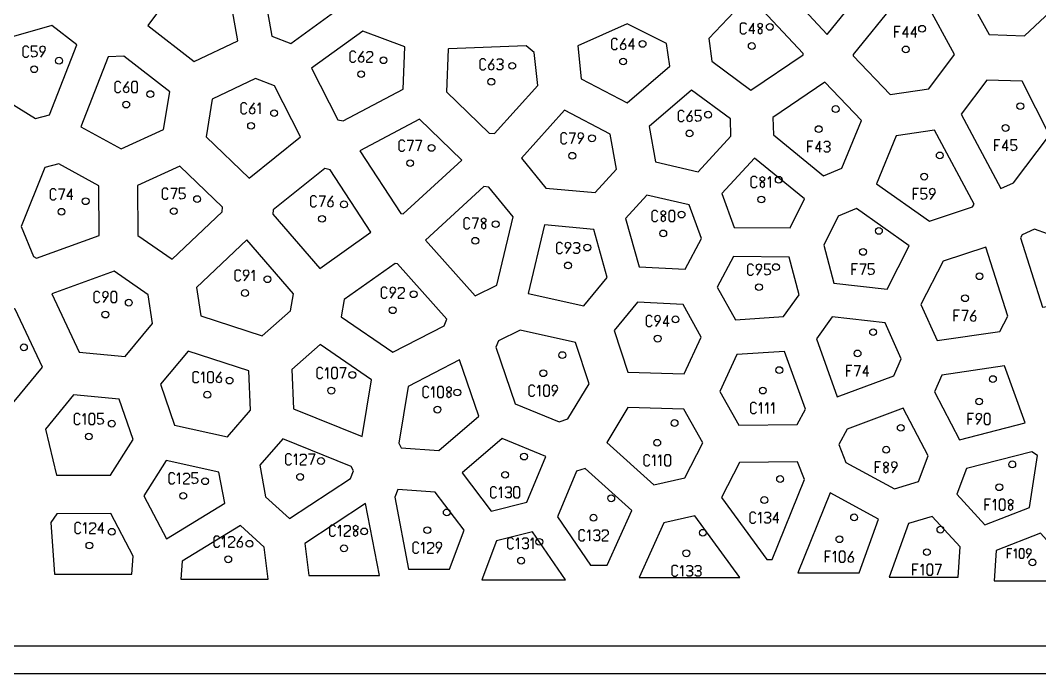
# Model space of a CAD drawing. Extents: x -13 to 2451, y -13 to 1232.
# Drawn here: x 483.7 to 949.1, y -12.7 to 285.3 of the extents above; entities that cross this region are included whole.
import ezdxf

# ---------------------------------------------------------------- set-up
doc = ezdxf.new("R2010")
doc.units = 0
for name, color, linetype in [('BOARDCUT', 7, 'CONTINUOUS'), ('OUTLINES', 7, 'CONTINUOUS'), ('PINHOLES', 7, 'CONTINUOUS'), ('STOCK', 7, 'CONTINUOUS')]:
    doc.layers.add(name, color=color, linetype=linetype)

msp = doc.modelspace()

# ---------------------------------------------------------------- linework, layer by layer
at = {"layer": 'BOARDCUT'}
msp.add_lwpolyline([(0, 0), (2438.4, 0), (2438.4, 1219.2), (0, 1219.2)], close=True, dxfattribs=at)
at = {"layer": 'OUTLINES'}
for points in [[(871.118, 302.454), (855.746, 319.405), (828.879, 303.814), (852.042, 278.861), (871.118, 302.454)], [(942.22, 278.31), (958.674, 293.671), (953.816, 319.791), (924.841, 320.839), (912.904, 302.652), (925.984, 278.84), (942.22, 278.31)], [(598.53, 278.09), (607.184, 274.761), (630.606, 291.802), (622.846, 312.834), (593.829, 304.799), (598.53, 278.09)], [(563.071, 266.622), (582.923, 275.964), (578.244, 302.544), (566.857, 311.76), (563.08, 311.651), (541.956, 283.048), (563.071, 266.622)], [(841.089, 269.609), (841.101, 270.207), (818.06, 295.03), (815.396, 295.536), (798.031, 277.063), (799.462, 266.675), (817.26, 253.432), (841.089, 269.609)], [(863.952, 269.693), (863.94, 269.093), (880.841, 251.494), (898.456, 254.139), (910.281, 269.746), (897.281, 293.413), (882.995, 293.246), (863.952, 269.693)], [(498.019, 282.924), (473.989, 276.074), (473.97, 250.815), (490.558, 240.614), (496.982, 242.284), (509.43, 274.23), (498.019, 282.924)], [(659.186, 273.276), (639.985, 280.469), (616.614, 263.464), (628.653, 240.02), (631.116, 239.445), (658.493, 253.978), (659.186, 273.276)], [(760.69, 283.802), (738.22, 273.707), (739.828, 258.651), (760.802, 247.668), (780.2, 264.377), (778.776, 274.716), (760.69, 283.802)], [(700.122, 233.644), (719.915, 255.621), (718.315, 270.605), (714.707, 273.654), (679.16, 272.287), (679.02, 272.18), (678.324, 252.803), (697.811, 233.892), (700.122, 233.644)], [(529.693, 226.66), (549.08, 235.475), (551.913, 252.714), (530.948, 269.024), (523.825, 268.743), (511.354, 236.74), (529.693, 226.66)], [(611.653, 232.158), (599.69, 255.452), (591.11, 258.753), (571.332, 249.446), (568.488, 232.148), (588.082, 213.307), (611.653, 232.158)], [(858.783, 217.928), (867.83, 239.698), (851.045, 257.177), (827.294, 241.053), (827.542, 233.12), (850.466, 214.459), (858.783, 217.928)], [(953.599, 232.928), (941.156, 257.58), (925.048, 258.106), (913.245, 242.529), (931.424, 208.638), (937.146, 211.253), (953.599, 232.928)], [(807.875, 240.38), (790.199, 253.533), (770.844, 236.862), (773.622, 220.785), (793.151, 216.292), (808.122, 232.476), (807.875, 240.38)], [(753.057, 233.453), (732.216, 244.366), (712.454, 222.424), (723.604, 208.778), (746.19, 206.775), (755.824, 217.442), (753.057, 233.453)], [(657.464, 197.174), (658.537, 197.056), (685.319, 221.539), (665.972, 240.313), (638.681, 225.826), (657.464, 197.174)], [(918.478, 200.243), (919.242, 201.481), (901.147, 235.213), (883.647, 232.585), (874.597, 210.809), (898.85, 193.778), (918.478, 200.243)], [(491.12, 176.834), (519.605, 187.118), (519.489, 209.875), (501.268, 219.891), (494.874, 218.229), (484.123, 191.351), (489.64, 177.55), (491.12, 176.834)], [(575.954, 200.078), (556.486, 218.798), (537.158, 210.009), (537.274, 187.173), (552.932, 176.353), (575.835, 198.049), (575.954, 200.078)], [(835.112, 190.642), (841.77, 203.909), (818.963, 222.475), (804.016, 206.317), (809.606, 190.905), (835.112, 190.642)], [(620.494, 172.147), (643.774, 188.64), (625.09, 217.142), (622.647, 217.712), (599.123, 198.898), (599.004, 196.861), (620.494, 172.147)], [(708.707, 195.757), (697.639, 209.303), (695.349, 209.55), (668.61, 185.107), (691.372, 159.629), (701.28, 164.578), (708.707, 195.757)], [(769.69, 205.59), (760.072, 194.942), (766.269, 172.927), (787.281, 171.872), (794.671, 185.778), (789.105, 201.124), (769.69, 205.59)], [(889.571, 182.492), (865.451, 199.428), (857.178, 195.977), (850.52, 182.711), (855.103, 165.487), (879.434, 162.719), (889.571, 182.492)], [(740.998, 155.052), (751.64, 168.065), (745.468, 189.991), (723.011, 191.982), (715.572, 160.755), (740.998, 155.052)], [(984.61, 159.459), (988.344, 175.149), (946.829, 190.018), (941.141, 187.418), (940.378, 186.182), (950.445, 154.511), (984.61, 159.459)], [(607.036, 152.815), (608.397, 160.612), (587.025, 185.189), (564.147, 163.517), (566.125, 150.454), (594.036, 141.477), (607.036, 152.815)], [(924.548, 181.904), (905.032, 175.475), (894.896, 155.706), (902.245, 139.219), (931.001, 143.368), (934.57, 150.375), (924.548, 181.904)], [(834.689, 177.312), (809.293, 177.574), (801.903, 163.67), (810.206, 148.737), (832.068, 150.16), (839.253, 160.161), (834.689, 177.312)], [(677.273, 145.983), (678.461, 148.936), (655.835, 174.262), (654.77, 174.38), (631.546, 157.926), (630.18, 150.104), (653.776, 133.885), (677.273, 145.983)], [(510.593, 133.945), (531.516, 132.009), (544.046, 147.086), (542.079, 160.081), (526.519, 170.833), (498.116, 160.578), (510.593, 133.945)], [(457.956, 117.012), (480.894, 111.45), (493.751, 127.056), (481.338, 153.553), (479.869, 154.263), (457.913, 141.184), (457.956, 117.012)], [(765.452, 156.774), (754.824, 143.777), (761.089, 124.776), (786.793, 124.034), (794.614, 140.87), (786.355, 155.725), (765.452, 156.774)], [(856.708, 113.634), (882.478, 123.177), (885.846, 130.87), (878.536, 147.272), (854.332, 150.026), (847.156, 140.035), (856.708, 113.634)], [(729.712, 102.217), (733.687, 103.561), (743.336, 119.467), (737.101, 138.374), (711.831, 144.042), (701.968, 139.115), (700.779, 136.158), (709.682, 110.447), (729.712, 102.217)], [(644.088, 121.299), (620.611, 137.437), (607.635, 126.12), (608.41, 108.102), (639.814, 95.451), (644.088, 121.299)], [(578.234, 95.384), (588.778, 107.489), (588.007, 125.44), (560.251, 134.366), (547.727, 119.295), (554.101, 100.716), (578.234, 95.384)], [(693.098, 104.789), (684.233, 130.39), (660.805, 118.327), (656.523, 92.425), (657.537, 90.372), (674.707, 89.077), (693.098, 104.789)], [(810.862, 132.862), (803.038, 116.021), (811.747, 100.579), (838.418, 100.908), (842.133, 107.978), (832.618, 134.278), (810.862, 132.862)], [(942.48, 101.712), (933.081, 127.648), (904.462, 123.519), (901.093, 115.823), (912.533, 94), (942.48, 101.712)], [(528.819, 112.571), (508.005, 114.497), (495.148, 98.893), (500.197, 77.79), (524.866, 77.897), (535.162, 94.082), (528.819, 112.571)], [(786.668, 107.893), (761.097, 108.631), (751.45, 92.729), (772.942, 73.387), (787.164, 76.605), (795.329, 92.535), (786.668, 107.893)], [(882.843, 71.601), (893.813, 74.899), (898.225, 86.639), (886.834, 108.369), (861.165, 98.865), (857.45, 91.795), (860.629, 83.663), (882.843, 71.601)], [(634.382, 76.319), (635.793, 79.791), (634.785, 81.831), (603.52, 94.426), (592.983, 82.33), (595.671, 68.008), (606.547, 58.093), (634.382, 76.319)], [(715, 65.573), (723.652, 86.346), (703.737, 94.528), (685.373, 78.838), (698.596, 61.453), (715, 65.573)], [(944.427, 63.053), (948.122, 86.736), (945.509, 88.537), (915.671, 80.853), (911.257, 69.106), (924.039, 55.12), (944.427, 63.053)], [(576.999, 65.006), (574.321, 79.273), (550.297, 84.581), (539.998, 68.39), (550.376, 48.786), (576.999, 65.006)], [(824.511, 39.429), (826.916, 39.429), (841.723, 75.849), (838.561, 83.938), (812.034, 83.611), (803.868, 67.679), (824.511, 39.429)], [(744.02, 36.787), (751.644, 36.787), (762.925, 61.694), (741.538, 80.941), (737.584, 79.605), (728.926, 58.819), (744.02, 36.787)], [(660.921, 34.907), (679.579, 34.907), (686.279, 52.736), (673.106, 70.055), (656.028, 71.342), (654.615, 67.866), (660.921, 34.907)], [(838.622, 33.322), (866.727, 33.322), (875.541, 57.754), (853.435, 69.757), (838.622, 33.322)], [(615.388, 32.059), (647.636, 32.059), (641.348, 64.927), (613.556, 46.73), (615.388, 32.059)], [(499.254, 32.592), (534.518, 32.592), (535.252, 40.852), (524.918, 60.372), (500.344, 60.265), (497.669, 56.3), (499.254, 32.592)], [(766.25, 31.185), (812.242, 31.185), (791.693, 59.305), (777.535, 56.102), (766.25, 31.185)], [(880.348, 31.294), (911.947, 31.294), (912.808, 45.106), (900.089, 59.022), (889.167, 55.738), (880.348, 31.294)], [(556.882, 30.345), (596.852, 30.345), (595.026, 44.963), (584.206, 54.827), (557.618, 38.628), (556.882, 30.345)], [(694.442, 30.051), (732.539, 30.051), (717.501, 52.002), (701.147, 47.894), (694.442, 30.051)], [(928.33, 29.689), (968.959, 29.689), (968.958, 29.706), (949.521, 51.44), (929.193, 43.53), (928.33, 29.689)]]:
    msp.add_lwpolyline(points, close=True, dxfattribs=at)
at = {"layer": 'PINHOLES'}
for centre in [(825.883, 282.36), (895.416, 281.493), (767.785, 274.609), (817.648, 273.631), (887.971, 272.081), (501.339, 266.924), (649.484, 267.137), (708.266, 264.599), (758.891, 266.553), (489.99, 263.025), (639.309, 260.775), (698.722, 257.325), (543.026, 251.683), (532.016, 246.908), (940.264, 246.19), (599.541, 243.001), (797.701, 242.288), (855.971, 244.875), (589.024, 237.222), (933.534, 236.255), (744.678, 231.539), (789.265, 233.754), (848.202, 235.729), (671.442, 227.152), (735.706, 223.57), (903.491, 223.718), (661.664, 220.196), (829.967, 212.606), (896.38, 214.052), (564.371, 203.803), (822.028, 203.607), (513.475, 202.804), (631.457, 201.377), (502.474, 198.011), (553.717, 198.281), (621.422, 194.797), (785.604, 196.731), (700.731, 192.34), (875.71, 189.268), (691.42, 184.769), (777.243, 188.123), (742.548, 181.682), (868.461, 179.705), (733.744, 173.528), (828.705, 172.755), (596.498, 167.23), (921.648, 168.59), (820.933, 163.612), (586.28, 160.938), (663.244, 160.371), (915.043, 158.57), (533.192, 156.537), (653.702, 153.094), (522.495, 151.098), (782.825, 148.909), (873.044, 143.062), (774.658, 140.117), (485.296, 136.161), (731.139, 132.629), (865.953, 133.381), (722.459, 124.343), (830.225, 125.783), (579.202, 120.993), (635.279, 123.587), (927.752, 121.679), (625.671, 116.398), (683.218, 115.563), (822.719, 116.42), (569.08, 114.547), (921.477, 111.451), (674.123, 107.735), (525.419, 101.328), (782.408, 101.62), (885.68, 99.444), (514.948, 95.467), (774.476, 92.616), (879.033, 89.453), (620.982, 84.3), (713.671, 86.314), (936.603, 82.753), (705.024, 77.994), (568.033, 75.056), (611.42, 77.05), (830.603, 76.069), (558.05, 68.397), (930.676, 72.318), (753.495, 67.284), (823.386, 66.482), (678.38, 60.845), (745.398, 58.427), (864.374, 58.582), (525.429, 52.008), (640.654, 52.155), (669.529, 52.742), (795.295, 51.552), (903.807, 52.979), (515.202, 45.731), (588.289, 46.536), (720.646, 47.433), (857.688, 48.617), (631.453, 44.452), (787.786, 42.192), (897.633, 42.69), (578.603, 39.454), (712.315, 38.796), (945.8, 38.032)]:
    msp.add_circle(centre, 1.55, dxfattribs=at)
at = {"layer": 'STOCK'}
msp.add_lwpolyline([(-12.7, -12.7), (2451.1, -12.7), (2451.1, 1231.9), (-12.7, 1231.9)], close=True, dxfattribs=at)
at = {"layer": 'TEXT'}
for points in [[(815.173, 283.381), (814.423, 284.131), (813.173, 284.131), (812.423, 283.381), (812.423, 279.881), (813.173, 279.131), (814.423, 279.131), (815.173, 279.881)], [(818.373, 279.131), (818.373, 284.131), (816.273, 280.731), (819.023, 280.731)], [(885.371, 282.581), (882.871, 282.581), (882.871, 280.081), (884.671, 280.081), (882.871, 280.081), (882.871, 277.581)], [(888.571, 277.581), (888.571, 282.581), (886.471, 279.181), (889.221, 279.181)], [(892.421, 277.581), (892.421, 282.581), (890.321, 279.181), (893.071, 279.181)], [(756.416, 276.303), (755.666, 277.053), (754.416, 277.053), (753.666, 276.303), (753.666, 272.803), (754.416, 272.053), (755.666, 272.053), (756.416, 272.803)], [(759.766, 277.053), (758.166, 274.803), (757.516, 273.453), (757.916, 272.353), (759.016, 272.053), (759.966, 272.453), (760.266, 273.553), (759.766, 274.553), (758.516, 274.703), (757.666, 273.953)], [(763.466, 272.053), (763.466, 277.053), (761.366, 273.653), (764.116, 273.653)], [(487.515, 272.775), (486.765, 273.525), (485.515, 273.525), (484.765, 272.775), (484.765, 269.275), (485.515, 268.525), (486.765, 268.525), (487.515, 269.275)], [(491.365, 273.525), (488.615, 273.525), (488.615, 271.275), (490.315, 271.425), (491.165, 270.825), (491.365, 269.925), (490.915, 268.825), (489.415, 268.525), (488.615, 269.125)], [(492.965, 268.525), (494.565, 270.775), (495.215, 272.125), (494.815, 273.225), (493.715, 273.525), (492.765, 273.125), (492.465, 272.025), (492.965, 271.025), (494.215, 270.875), (495.065, 271.625)], [(636.834, 270.525), (636.084, 271.275), (634.834, 271.275), (634.084, 270.525), (634.084, 267.025), (634.834, 266.275), (636.084, 266.275), (636.834, 267.025)], [(640.184, 271.275), (638.584, 269.025), (637.934, 267.675), (638.334, 266.575), (639.434, 266.275), (640.384, 266.675), (640.684, 267.775), (640.184, 268.775), (638.934, 268.925), (638.084, 268.175)], [(641.784, 270.375), (642.434, 271.175), (643.884, 271.175), (644.534, 270.375), (644.534, 269.275), (641.784, 266.875), (641.784, 266.275), (644.534, 266.275)], [(696.247, 267.075), (695.497, 267.825), (694.247, 267.825), (693.497, 267.075), (693.497, 263.575), (694.247, 262.825), (695.497, 262.825), (696.247, 263.575)], [(699.597, 267.825), (697.997, 265.575), (697.347, 264.225), (697.747, 263.125), (698.847, 262.825), (699.797, 263.225), (700.097, 264.325), (699.597, 265.325), (698.347, 265.475), (697.497, 264.725)], [(701.197, 267.125), (701.897, 267.825), (703.247, 267.825), (703.947, 267.125), (703.947, 265.975), (703.247, 265.325), (702.297, 265.325), (703.247, 265.325), (703.947, 264.675), (703.947, 263.525), (703.247, 262.825), (701.897, 262.825), (701.197, 263.525)], [(529.541, 256.658), (528.791, 257.408), (527.541, 257.408), (526.791, 256.658), (526.791, 253.158), (527.541, 252.408), (528.791, 252.408), (529.541, 253.158)], [(532.891, 257.408), (531.291, 255.158), (530.641, 253.808), (531.041, 252.708), (532.141, 252.408), (533.091, 252.808), (533.391, 253.908), (532.891, 254.908), (531.641, 255.058), (530.791, 254.308)], [(587.049, 246.972), (586.299, 247.722), (585.049, 247.722), (584.299, 246.972), (584.299, 243.472), (585.049, 242.722), (586.299, 242.722), (587.049, 243.472)], [(590.399, 247.722), (588.799, 245.472), (588.149, 244.122), (588.549, 243.022), (589.649, 242.722), (590.599, 243.122), (590.899, 244.222), (590.399, 245.222), (589.149, 245.372), (588.299, 244.622)], [(592.099, 246.472), (592.999, 247.722), (592.999, 242.722)], [(786.79, 243.504), (786.04, 244.254), (784.79, 244.254), (784.04, 243.504), (784.04, 240.004), (784.79, 239.254), (786.04, 239.254), (786.79, 240.004)], [(790.14, 244.254), (788.54, 242.004), (787.89, 240.654), (788.29, 239.554), (789.39, 239.254), (790.34, 239.654), (790.64, 240.754), (790.14, 241.754), (788.89, 241.904), (788.04, 241.154)], [(794.49, 244.254), (791.74, 244.254), (791.74, 242.004), (793.44, 242.154), (794.29, 241.554), (794.49, 240.654), (794.04, 239.554), (792.54, 239.254), (791.74, 239.854)], [(733.231, 233.32), (732.481, 234.07), (731.231, 234.07), (730.481, 233.32), (730.481, 229.82), (731.231, 229.07), (732.481, 229.07), (733.231, 229.82)], [(734.331, 234.07), (737.081, 234.07), (735.231, 229.07)], [(738.681, 229.07), (740.281, 231.32), (740.931, 232.67), (740.531, 233.77), (739.431, 234.07), (738.481, 233.67), (738.181, 232.57), (738.681, 231.57), (739.931, 231.42), (740.781, 232.17)], [(659.189, 229.946), (658.439, 230.696), (657.189, 230.696), (656.439, 229.946), (656.439, 226.446), (657.189, 225.696), (658.439, 225.696), (659.189, 226.446)], [(660.289, 230.696), (663.039, 230.696), (661.189, 225.696)], [(664.139, 230.696), (666.889, 230.696), (665.039, 225.696)], [(845.602, 230.229), (843.102, 230.229), (843.102, 227.729), (844.902, 227.729), (843.102, 227.729), (843.102, 225.229)], [(848.802, 225.229), (848.802, 230.229), (846.702, 226.829), (849.452, 226.829)], [(850.552, 229.529), (851.252, 230.229), (852.602, 230.229), (853.302, 229.529), (853.302, 228.379), (852.602, 227.729), (851.652, 227.729), (852.602, 227.729), (853.302, 227.079), (853.302, 225.929), (852.602, 225.229), (851.252, 225.229), (850.552, 225.929)], [(930.934, 230.755), (928.434, 230.755), (928.434, 228.255), (930.234, 228.255), (928.434, 228.255), (928.434, 225.755)], [(934.134, 225.755), (934.134, 230.755), (932.034, 227.355), (934.784, 227.355)], [(938.634, 230.755), (935.884, 230.755), (935.884, 228.505), (937.584, 228.655), (938.434, 228.055), (938.634, 227.155), (938.184, 226.055), (936.684, 225.755), (935.884, 226.355)], [(820.053, 213.357), (819.303, 214.107), (818.053, 214.107), (817.303, 213.357), (817.303, 209.857), (818.053, 209.107), (819.303, 209.107), (820.053, 209.857)], [(825.103, 212.857), (826.003, 214.107), (826.003, 209.107)], [(499.999, 207.761), (499.249, 208.511), (497.999, 208.511), (497.249, 207.761), (497.249, 204.261), (497.999, 203.511), (499.249, 203.511), (499.999, 204.261)], [(501.099, 208.511), (503.849, 208.511), (501.999, 203.511)], [(507.049, 203.511), (507.049, 208.511), (504.949, 205.111), (507.699, 205.111)], [(551.242, 208.031), (550.492, 208.781), (549.242, 208.781), (548.492, 208.031), (548.492, 204.531), (549.242, 203.781), (550.492, 203.781), (551.242, 204.531)], [(552.342, 208.781), (555.092, 208.781), (553.242, 203.781)], [(558.942, 208.781), (556.192, 208.781), (556.192, 206.531), (557.892, 206.681), (558.742, 206.081), (558.942, 205.181), (558.492, 204.081), (556.992, 203.781), (556.192, 204.381)], [(618.947, 204.547), (618.197, 205.297), (616.947, 205.297), (616.197, 204.547), (616.197, 201.047), (616.947, 200.297), (618.197, 200.297), (618.947, 201.047)], [(620.047, 205.297), (622.797, 205.297), (620.947, 200.297)], [(626.147, 205.297), (624.547, 203.047), (623.897, 201.697), (624.297, 200.597), (625.397, 200.297), (626.347, 200.697), (626.647, 201.797), (626.147, 202.797), (624.897, 202.947), (624.047, 202.197)], [(893.78, 208.552), (891.28, 208.552), (891.28, 206.052), (893.08, 206.052), (891.28, 206.052), (891.28, 203.552)], [(897.63, 208.552), (894.88, 208.552), (894.88, 206.302), (896.58, 206.452), (897.43, 205.852), (897.63, 204.952), (897.18, 203.852), (895.68, 203.552), (894.88, 204.152)], [(899.23, 203.552), (900.83, 205.802), (901.48, 207.152), (901.08, 208.252), (899.98, 208.552), (899.03, 208.152), (898.73, 207.052), (899.23, 206.052), (900.48, 205.902), (901.33, 206.652)], [(774.768, 197.873), (774.018, 198.623), (772.768, 198.623), (772.018, 197.873), (772.018, 194.373), (772.768, 193.623), (774.018, 193.623), (774.768, 194.373)], [(688.945, 194.519), (688.195, 195.269), (686.945, 195.269), (686.195, 194.519), (686.195, 191.019), (686.945, 190.269), (688.195, 190.269), (688.945, 191.019)], [(690.045, 195.269), (692.795, 195.269), (690.945, 190.269)], [(731.269, 183.278), (730.519, 184.028), (729.269, 184.028), (728.519, 183.278), (728.519, 179.778), (729.269, 179.028), (730.519, 179.028), (731.269, 179.778)], [(732.869, 179.028), (734.469, 181.278), (735.119, 182.628), (734.719, 183.728), (733.619, 184.028), (732.669, 183.628), (732.369, 182.528), (732.869, 181.528), (734.119, 181.378), (734.969, 182.128)], [(736.219, 183.328), (736.919, 184.028), (738.269, 184.028), (738.969, 183.328), (738.969, 182.178), (738.269, 181.528), (737.319, 181.528), (738.269, 181.528), (738.969, 180.878), (738.969, 179.728), (738.269, 179.028), (736.919, 179.028), (736.219, 179.728)], [(818.458, 173.362), (817.708, 174.112), (816.458, 174.112), (815.708, 173.362), (815.708, 169.862), (816.458, 169.112), (817.708, 169.112), (818.458, 169.862)], [(820.058, 169.112), (821.658, 171.362), (822.308, 172.712), (821.908, 173.812), (820.808, 174.112), (819.858, 173.712), (819.558, 172.612), (820.058, 171.612), (821.308, 171.462), (822.158, 172.212)], [(826.158, 174.112), (823.408, 174.112), (823.408, 171.862), (825.108, 172.012), (825.958, 171.412), (826.158, 170.512), (825.708, 169.412), (824.208, 169.112), (823.408, 169.712)], [(865.861, 174.205), (863.361, 174.205), (863.361, 171.705), (865.161, 171.705), (863.361, 171.705), (863.361, 169.205)], [(866.961, 174.205), (869.711, 174.205), (867.861, 169.205)], [(873.561, 174.205), (870.811, 174.205), (870.811, 171.955), (872.511, 172.105), (873.361, 171.505), (873.561, 170.605), (873.111, 169.505), (871.611, 169.205), (870.811, 169.805)], [(584.305, 170.688), (583.555, 171.438), (582.305, 171.438), (581.555, 170.688), (581.555, 167.188), (582.305, 166.438), (583.555, 166.438), (584.305, 167.188)], [(585.905, 166.438), (587.505, 168.688), (588.155, 170.038), (587.755, 171.138), (586.655, 171.438), (585.705, 171.038), (585.405, 169.938), (585.905, 168.938), (587.155, 168.788), (588.005, 169.538)], [(589.355, 170.188), (590.255, 171.438), (590.255, 166.438)], [(651.227, 162.844), (650.477, 163.594), (649.227, 163.594), (648.477, 162.844), (648.477, 159.344), (649.227, 158.594), (650.477, 158.594), (651.227, 159.344)], [(652.827, 158.594), (654.427, 160.844), (655.077, 162.194), (654.677, 163.294), (653.577, 163.594), (652.627, 163.194), (652.327, 162.094), (652.827, 161.094), (654.077, 160.944), (654.927, 161.694)], [(656.177, 162.694), (656.827, 163.494), (658.277, 163.494), (658.927, 162.694), (658.927, 161.594), (656.177, 159.194), (656.177, 158.594), (658.927, 158.594)], [(520.02, 160.848), (519.27, 161.598), (518.02, 161.598), (517.27, 160.848), (517.27, 157.348), (518.02, 156.598), (519.27, 156.598), (520.02, 157.348)], [(521.62, 156.598), (523.22, 158.848), (523.87, 160.198), (523.47, 161.298), (522.37, 161.598), (521.42, 161.198), (521.12, 160.098), (521.62, 159.098), (522.87, 158.948), (523.72, 159.698)], [(772.183, 149.867), (771.433, 150.617), (770.183, 150.617), (769.433, 149.867), (769.433, 146.367), (770.183, 145.617), (771.433, 145.617), (772.183, 146.367)], [(773.783, 145.617), (775.383, 147.867), (776.033, 149.217), (775.633, 150.317), (774.533, 150.617), (773.583, 150.217), (773.283, 149.117), (773.783, 148.117), (775.033, 147.967), (775.883, 148.717)], [(779.233, 145.617), (779.233, 150.617), (777.133, 147.217), (779.883, 147.217)], [(912.443, 153.07), (909.943, 153.07), (909.943, 150.57), (911.743, 150.57), (909.943, 150.57), (909.943, 148.07)], [(913.543, 153.07), (916.293, 153.07), (914.443, 148.07)], [(919.643, 153.07), (918.043, 150.82), (917.393, 149.47), (917.793, 148.37), (918.893, 148.07), (919.843, 148.47), (920.143, 149.57), (919.643, 150.57), (918.393, 150.72), (917.543, 149.97)], [(621.771, 126.148), (621.021, 126.898), (619.771, 126.898), (619.021, 126.148), (619.021, 122.648), (619.771, 121.898), (621.021, 121.898), (621.771, 122.648)], [(622.971, 125.648), (623.871, 126.898), (623.871, 121.898)], [(629.571, 126.898), (632.321, 126.898), (630.471, 121.898)], [(863.353, 127.881), (860.853, 127.881), (860.853, 125.381), (862.653, 125.381), (860.853, 125.381), (860.853, 122.881)], [(864.453, 127.881), (867.203, 127.881), (865.353, 122.881)], [(870.403, 122.881), (870.403, 127.881), (868.303, 124.481), (871.053, 124.481)], [(565.18, 124.297), (564.43, 125.047), (563.18, 125.047), (562.43, 124.297), (562.43, 120.797), (563.18, 120.047), (564.43, 120.047), (565.18, 120.797)], [(566.38, 123.797), (567.28, 125.047), (567.28, 120.047)], [(575.23, 125.047), (573.63, 122.797), (572.98, 121.447), (573.38, 120.347), (574.48, 120.047), (575.43, 120.447), (575.73, 121.547), (575.23, 122.547), (573.98, 122.697), (573.13, 121.947)], [(670.223, 117.485), (669.473, 118.235), (668.223, 118.235), (667.473, 117.485), (667.473, 113.985), (668.223, 113.235), (669.473, 113.235), (670.223, 113.985)], [(671.423, 116.985), (672.323, 118.235), (672.323, 113.235)], [(718.559, 118.093), (717.809, 118.843), (716.559, 118.843), (715.809, 118.093), (715.809, 114.593), (716.559, 113.843), (717.809, 113.843), (718.559, 114.593)], [(719.759, 117.593), (720.659, 118.843), (720.659, 113.843)], [(726.859, 113.843), (728.459, 116.093), (729.109, 117.443), (728.709, 118.543), (727.609, 118.843), (726.659, 118.443), (726.359, 117.343), (726.859, 116.343), (728.109, 116.193), (728.959, 116.943)], [(819.819, 110.17), (819.069, 110.92), (817.819, 110.92), (817.069, 110.17), (817.069, 106.67), (817.819, 105.92), (819.069, 105.92), (819.819, 106.67)], [(821.019, 109.67), (821.919, 110.92), (821.919, 105.92)], [(823.869, 109.67), (824.769, 110.92), (824.769, 105.92)], [(826.719, 109.67), (827.619, 110.92), (827.619, 105.92)], [(511.048, 105.217), (510.298, 105.967), (509.048, 105.967), (508.298, 105.217), (508.298, 101.717), (509.048, 100.967), (510.298, 100.967), (511.048, 101.717)], [(512.248, 104.717), (513.148, 105.967), (513.148, 100.967)], [(521.598, 105.967), (518.848, 105.967), (518.848, 103.717), (520.548, 103.867), (521.398, 103.267), (521.598, 102.367), (521.148, 101.267), (519.648, 100.967), (518.848, 101.567)], [(918.877, 105.951), (916.377, 105.951), (916.377, 103.451), (918.177, 103.451), (916.377, 103.451), (916.377, 100.951)], [(920.477, 100.951), (922.077, 103.201), (922.727, 104.551), (922.327, 105.651), (921.227, 105.951), (920.277, 105.551), (919.977, 104.451), (920.477, 103.451), (921.727, 103.301), (922.577, 104.051)], [(607.52, 86.8), (606.77, 87.55), (605.52, 87.55), (604.77, 86.8), (604.77, 83.3), (605.52, 82.55), (606.77, 82.55), (607.52, 83.3)], [(608.72, 86.3), (609.62, 87.55), (609.62, 82.55)], [(611.47, 86.65), (612.12, 87.45), (613.57, 87.45), (614.22, 86.65), (614.22, 85.55), (611.47, 83.15), (611.47, 82.55), (614.22, 82.55)], [(615.32, 87.55), (618.07, 87.55), (616.22, 82.55)], [(771.076, 86.366), (770.326, 87.116), (769.076, 87.116), (768.326, 86.366), (768.326, 82.866), (769.076, 82.116), (770.326, 82.116), (771.076, 82.866)], [(772.276, 85.866), (773.176, 87.116), (773.176, 82.116)], [(775.126, 85.866), (776.026, 87.116), (776.026, 82.116)], [(876.433, 83.953), (873.933, 83.953), (873.933, 81.453), (875.733, 81.453), (873.933, 81.453), (873.933, 78.953)], [(881.883, 78.953), (883.483, 81.203), (884.133, 82.553), (883.733, 83.653), (882.633, 83.953), (881.683, 83.553), (881.383, 82.453), (881.883, 81.453), (883.133, 81.303), (883.983, 82.053)], [(554.15, 78.147), (553.4, 78.897), (552.15, 78.897), (551.4, 78.147), (551.4, 74.647), (552.15, 73.897), (553.4, 73.897), (554.15, 74.647)], [(555.35, 77.647), (556.25, 78.897), (556.25, 73.897)], [(558.1, 77.997), (558.75, 78.797), (560.2, 78.797), (560.85, 77.997), (560.85, 76.897), (558.1, 74.497), (558.1, 73.897), (560.85, 73.897)], [(564.7, 78.897), (561.95, 78.897), (561.95, 76.647), (563.65, 76.797), (564.5, 76.197), (564.7, 75.297), (564.25, 74.197), (562.75, 73.897), (561.95, 74.497)], [(701.124, 71.744), (700.374, 72.494), (699.124, 72.494), (698.374, 71.744), (698.374, 68.244), (699.124, 67.494), (700.374, 67.494), (701.124, 68.244)], [(702.324, 71.244), (703.224, 72.494), (703.224, 67.494)], [(705.074, 71.794), (705.774, 72.494), (707.124, 72.494), (707.824, 71.794), (707.824, 70.644), (707.124, 69.994), (706.174, 69.994), (707.124, 69.994), (707.824, 69.344), (707.824, 68.194), (707.124, 67.494), (705.774, 67.494), (705.074, 68.194)], [(926.651, 66.818), (924.151, 66.818), (924.151, 64.318), (925.951, 64.318), (924.151, 64.318), (924.151, 61.818)], [(927.851, 65.568), (928.751, 66.818), (928.751, 61.818)], [(819.486, 60.232), (818.736, 60.982), (817.486, 60.982), (816.736, 60.232), (816.736, 56.732), (817.486, 55.982), (818.736, 55.982), (819.486, 56.732)], [(820.686, 59.732), (821.586, 60.982), (821.586, 55.982)], [(823.436, 60.282), (824.136, 60.982), (825.486, 60.982), (826.186, 60.282), (826.186, 59.132), (825.486, 58.482), (824.536, 58.482), (825.486, 58.482), (826.186, 57.832), (826.186, 56.682), (825.486, 55.982), (824.136, 55.982), (823.436, 56.682)], [(829.386, 55.982), (829.386, 60.982), (827.286, 57.582), (830.036, 57.582)], [(511.302, 55.481), (510.552, 56.231), (509.302, 56.231), (508.552, 55.481), (508.552, 51.981), (509.302, 51.231), (510.552, 51.231), (511.302, 51.981)], [(512.502, 54.981), (513.402, 56.231), (513.402, 51.231)], [(515.252, 55.331), (515.902, 56.131), (517.352, 56.131), (518.002, 55.331), (518.002, 54.231), (515.252, 51.831), (515.252, 51.231), (518.002, 51.231)], [(521.202, 51.231), (521.202, 56.231), (519.102, 52.831), (521.852, 52.831)], [(627.553, 54.202), (626.803, 54.952), (625.553, 54.952), (624.803, 54.202), (624.803, 50.702), (625.553, 49.952), (626.803, 49.952), (627.553, 50.702)], [(628.753, 53.702), (629.653, 54.952), (629.653, 49.952)], [(631.503, 54.052), (632.153, 54.852), (633.603, 54.852), (634.253, 54.052), (634.253, 52.952), (631.503, 50.552), (631.503, 49.952), (634.253, 49.952)], [(741.498, 52.177), (740.748, 52.927), (739.498, 52.927), (738.748, 52.177), (738.748, 48.677), (739.498, 47.927), (740.748, 47.927), (741.498, 48.677)], [(742.698, 51.677), (743.598, 52.927), (743.598, 47.927)], [(745.448, 52.227), (746.148, 52.927), (747.498, 52.927), (748.198, 52.227), (748.198, 51.077), (747.498, 50.427), (746.548, 50.427), (747.498, 50.427), (748.198, 49.777), (748.198, 48.627), (747.498, 47.927), (746.148, 47.927), (745.448, 48.627)], [(749.298, 52.027), (749.948, 52.827), (751.398, 52.827), (752.048, 52.027), (752.048, 50.927), (749.298, 48.527), (749.298, 47.927), (752.048, 47.927)], [(574.703, 49.204), (573.953, 49.954), (572.703, 49.954), (571.953, 49.204), (571.953, 45.704), (572.703, 44.954), (573.953, 44.954), (574.703, 45.704)], [(575.903, 48.704), (576.803, 49.954), (576.803, 44.954)], [(578.653, 49.054), (579.303, 49.854), (580.753, 49.854), (581.403, 49.054), (581.403, 47.954), (578.653, 45.554), (578.653, 44.954), (581.403, 44.954)], [(584.753, 49.954), (583.153, 47.704), (582.503, 46.354), (582.903, 45.254), (584.003, 44.954), (584.953, 45.354), (585.253, 46.454), (584.753, 47.454), (583.503, 47.604), (582.653, 46.854)], [(665.629, 46.492), (664.879, 47.242), (663.629, 47.242), (662.879, 46.492), (662.879, 42.992), (663.629, 42.242), (664.879, 42.242), (665.629, 42.992)], [(666.829, 45.992), (667.729, 47.242), (667.729, 42.242)], [(669.579, 46.342), (670.229, 47.142), (671.679, 47.142), (672.329, 46.342), (672.329, 45.242), (669.579, 42.842), (669.579, 42.242), (672.329, 42.242)], [(673.929, 42.242), (675.529, 44.492), (676.179, 45.842), (675.779, 46.942), (674.679, 47.242), (673.729, 46.842), (673.429, 45.742), (673.929, 44.742), (675.179, 44.592), (676.029, 45.342)], [(708.915, 48.546), (708.165, 49.296), (706.915, 49.296), (706.165, 48.546), (706.165, 45.046), (706.915, 44.296), (708.165, 44.296), (708.915, 45.046)], [(710.115, 48.046), (711.015, 49.296), (711.015, 44.296)], [(712.865, 48.596), (713.565, 49.296), (714.915, 49.296), (715.615, 48.596), (715.615, 47.446), (714.915, 46.796), (713.965, 46.796), (714.915, 46.796), (715.615, 46.146), (715.615, 44.996), (714.915, 44.296), (713.565, 44.296), (712.865, 44.996)], [(716.815, 48.046), (717.715, 49.296), (717.715, 44.296)], [(853.663, 43.117), (851.163, 43.117), (851.163, 40.617), (852.963, 40.617), (851.163, 40.617), (851.163, 38.117)], [(854.863, 41.867), (855.763, 43.117), (855.763, 38.117)], [(863.713, 43.117), (862.113, 40.867), (861.463, 39.517), (861.863, 38.417), (862.963, 38.117), (863.913, 38.517), (864.213, 39.617), (863.713, 40.617), (862.463, 40.767), (861.613, 40.017)], [(936.378, 44.157), (934.253, 44.157), (934.253, 42.032), (935.783, 42.032), (934.253, 42.032), (934.253, 39.907)], [(937.398, 43.095), (938.163, 44.157), (938.163, 39.907)], [(943.433, 39.907), (944.793, 41.82), (945.346, 42.967), (945.006, 43.902), (944.071, 44.157), (943.263, 43.817), (943.008, 42.882), (943.433, 42.032), (944.496, 41.905), (945.218, 42.542)], [(783.886, 35.942), (783.136, 36.692), (781.886, 36.692), (781.136, 35.942), (781.136, 32.442), (781.886, 31.692), (783.136, 31.692), (783.886, 32.442)], [(785.086, 35.442), (785.986, 36.692), (785.986, 31.692)], [(787.836, 35.992), (788.536, 36.692), (789.886, 36.692), (790.586, 35.992), (790.586, 34.842), (789.886, 34.192), (788.936, 34.192), (789.886, 34.192), (790.586, 33.542), (790.586, 32.392), (789.886, 31.692), (788.536, 31.692), (787.836, 32.392)], [(791.686, 35.992), (792.386, 36.692), (793.736, 36.692), (794.436, 35.992), (794.436, 34.842), (793.736, 34.192), (792.786, 34.192), (793.736, 34.192), (794.436, 33.542), (794.436, 32.392), (793.736, 31.692), (792.386, 31.692), (791.686, 32.392)], [(893.608, 37.19), (891.108, 37.19), (891.108, 34.69), (892.908, 34.69), (891.108, 34.69), (891.108, 32.19)], [(894.808, 35.94), (895.708, 37.19), (895.708, 32.19)], [(901.408, 37.19), (904.158, 37.19), (902.308, 32.19)]]:
    msp.add_lwpolyline(points, dxfattribs=at)
for points in [[(821.498, 281.631), (820.523, 282.381), (820.523, 283.531), (821.498, 284.131), (822.473, 283.531), (822.473, 282.381), (821.498, 281.631), (820.523, 280.881), (820.523, 279.731), (821.498, 279.131), (822.473, 279.731), (822.473, 280.881)], [(535.091, 252.408), (536.641, 252.408), (537.241, 253.158), (537.241, 256.658), (536.641, 257.408), (535.091, 257.408), (534.491, 256.658), (534.491, 253.158)], [(822.528, 211.607), (821.553, 212.357), (821.553, 213.507), (822.528, 214.107), (823.503, 213.507), (823.503, 212.357), (822.528, 211.607), (821.553, 210.857), (821.553, 209.707), (822.528, 209.107), (823.503, 209.707), (823.503, 210.857)], [(777.243, 196.123), (776.268, 196.873), (776.268, 198.023), (777.243, 198.623), (778.218, 198.023), (778.218, 196.873), (777.243, 196.123), (776.268, 195.373), (776.268, 194.223), (777.243, 193.623), (778.218, 194.223), (778.218, 195.373)], [(780.318, 193.623), (781.868, 193.623), (782.468, 194.373), (782.468, 197.873), (781.868, 198.623), (780.318, 198.623), (779.718, 197.873), (779.718, 194.373)], [(695.27, 192.769), (694.295, 193.519), (694.295, 194.669), (695.27, 195.269), (696.245, 194.669), (696.245, 193.519), (695.27, 192.769), (694.295, 192.019), (694.295, 190.869), (695.27, 190.269), (696.245, 190.869), (696.245, 192.019)], [(525.57, 156.598), (527.12, 156.598), (527.72, 157.348), (527.72, 160.848), (527.12, 161.598), (525.57, 161.598), (524.97, 160.848), (524.97, 157.348)], [(626.321, 121.898), (627.871, 121.898), (628.471, 122.648), (628.471, 126.148), (627.871, 126.898), (626.321, 126.898), (625.721, 126.148), (625.721, 122.648)], [(569.73, 120.047), (571.28, 120.047), (571.88, 120.797), (571.88, 124.297), (571.28, 125.047), (569.73, 125.047), (569.13, 124.297), (569.13, 120.797)], [(674.773, 113.235), (676.323, 113.235), (676.923, 113.985), (676.923, 117.485), (676.323, 118.235), (674.773, 118.235), (674.173, 117.485), (674.173, 113.985)], [(679.398, 115.735), (678.423, 116.485), (678.423, 117.635), (679.398, 118.235), (680.373, 117.635), (680.373, 116.485), (679.398, 115.735), (678.423, 114.985), (678.423, 113.835), (679.398, 113.235), (680.373, 113.835), (680.373, 114.985)], [(723.109, 113.843), (724.659, 113.843), (725.259, 114.593), (725.259, 118.093), (724.659, 118.843), (723.109, 118.843), (722.509, 118.093), (722.509, 114.593)], [(515.598, 100.967), (517.148, 100.967), (517.748, 101.717), (517.748, 105.217), (517.148, 105.967), (515.598, 105.967), (514.998, 105.217), (514.998, 101.717)], [(924.427, 100.951), (925.977, 100.951), (926.577, 101.701), (926.577, 105.201), (925.977, 105.951), (924.427, 105.951), (923.827, 105.201), (923.827, 101.701)], [(778.476, 82.116), (780.026, 82.116), (780.626, 82.866), (780.626, 86.366), (780.026, 87.116), (778.476, 87.116), (777.876, 86.366), (777.876, 82.866)], [(878.908, 81.453), (877.933, 82.203), (877.933, 83.353), (878.908, 83.953), (879.883, 83.353), (879.883, 82.203), (878.908, 81.453), (877.933, 80.703), (877.933, 79.553), (878.908, 78.953), (879.883, 79.553), (879.883, 80.703)], [(709.524, 67.494), (711.074, 67.494), (711.674, 68.244), (711.674, 71.744), (711.074, 72.494), (709.524, 72.494), (708.924, 71.744), (708.924, 68.244)], [(931.201, 61.818), (932.751, 61.818), (933.351, 62.568), (933.351, 66.068), (932.751, 66.818), (931.201, 66.818), (930.601, 66.068), (930.601, 62.568)], [(935.826, 64.318), (934.851, 65.068), (934.851, 66.218), (935.826, 66.818), (936.801, 66.218), (936.801, 65.068), (935.826, 64.318), (934.851, 63.568), (934.851, 62.418), (935.826, 61.818), (936.801, 62.418), (936.801, 63.568)], [(636.728, 52.452), (635.753, 53.202), (635.753, 54.352), (636.728, 54.952), (637.703, 54.352), (637.703, 53.202), (636.728, 52.452), (635.753, 51.702), (635.753, 50.552), (636.728, 49.952), (637.703, 50.552), (637.703, 51.702)], [(858.213, 38.117), (859.763, 38.117), (860.363, 38.867), (860.363, 42.367), (859.763, 43.117), (858.213, 43.117), (857.613, 42.367), (857.613, 38.867)], [(940.246, 39.907), (941.563, 39.907), (942.073, 40.545), (942.073, 43.52), (941.563, 44.157), (940.246, 44.157), (939.736, 43.52), (939.736, 40.545)], [(898.158, 32.19), (899.708, 32.19), (900.308, 32.94), (900.308, 36.44), (899.708, 37.19), (898.158, 37.19), (897.558, 36.44), (897.558, 32.94)]]:
    msp.add_lwpolyline(points, close=True, dxfattribs=at)

doc.saveas('drawing.dxf')
